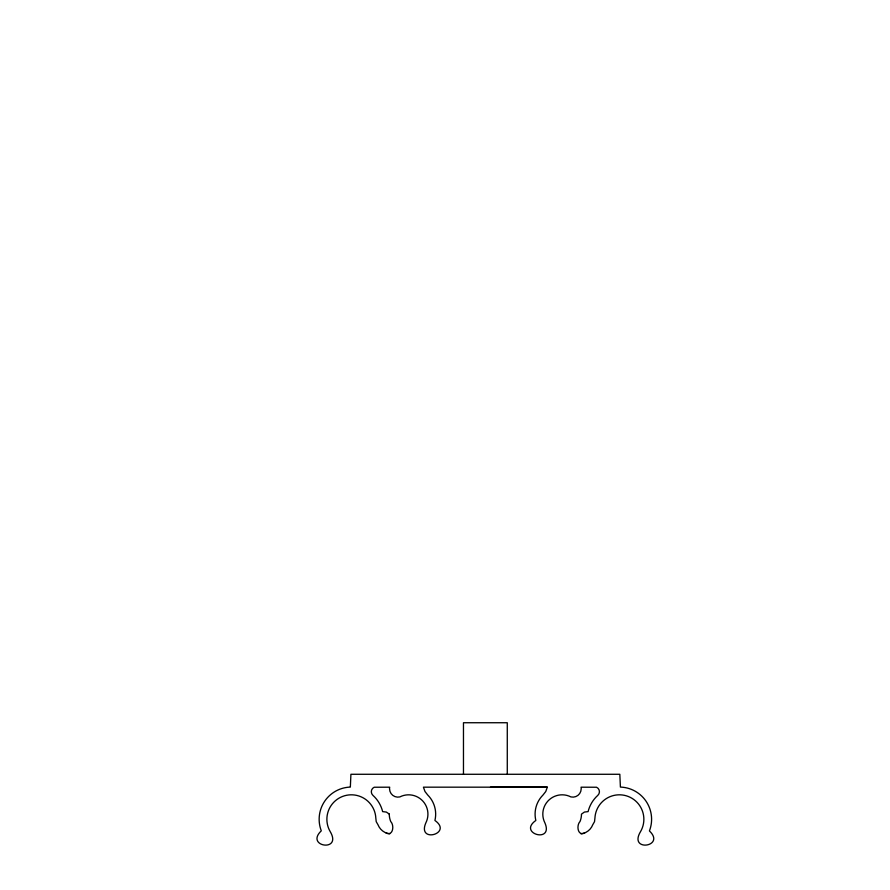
<?xml version="1.0" encoding="UTF-8"?>
<svg xmlns="http://www.w3.org/2000/svg" width="890" height="890" viewBox="0 0 890 890"><rect width="100%" height="100%" fill="white"/><g stroke="black" fill="none" stroke-linecap="round" stroke-linejoin="round"><path stroke-width="1.33" d="M389.275 814.061L389.275 814.15A19.324 19.324 0 0 0 390.743 821.548C394.582 825.442 393.013 836.611 385.96 832.884M490.468 787.16L547.328 787.172L545.759 791.533L543.011 795.015A27.056 27.056 0 0 0 535.836 820.469C517.357 833.53 553.825 843.776 544.925 822.927A19.324 19.324 0 0 1 570.924 796.928A8.388 8.388 0 0 0 581.192 788.874L581.237 788.484A30.082 30.082 0 0 0 581.048 787.194L596.556 787.238A4.906 4.906 0 0 1 597.824 795.348A32.218 32.218 0 0 0 588.746 809.333L588.101 811.613L584.396 812.069L581.47 814.15A19.324 19.324 0 0 1 580.002 821.548C576.164 825.442 577.732 836.611 584.786 832.884M547.328 787.172L423.418 787.172L424.997 791.533L427.734 795.015A27.056 27.056 0 0 1 434.921 820.469C453.388 833.53 416.921 843.776 425.82 822.927A19.324 19.324 0 0 0 399.832 796.928A8.388 8.388 0 0 1 389.553 788.874L389.509 788.484A30.082 30.082 0 0 1 389.698 787.194L374.189 787.238A4.906 4.906 0 0 0 372.921 795.348A32.218 32.218 0 0 1 381.999 809.333L382.644 811.613L386.349 812.069L389.33 814.116M507.278 774.278L507.278 722.736L463.468 722.736L463.468 774.278M581.014 833.863A14.463 14.463 0 0 0 592.762 824.73L594.52 821.681L594.932 818.01A24.486 24.486 0 0 1 626.337 795.816A24.486 24.486 0 0 1 640.589 831.527C628.006 852.42 666.198 846.768 649.411 830.948A32.218 32.218 0 0 0 621.064 787.116L620.408 787.094L619.829 774.278L350.916 774.278L350.349 787.094L349.681 787.116A32.218 32.218 0 0 0 321.29 830.837C304.625 846.735 342.628 852.486 330.157 831.527A24.486 24.486 0 0 1 344.408 795.816A24.486 24.486 0 0 1 375.814 818.01L376.225 821.681L377.983 824.73A14.463 14.463 0 0 0 389.731 833.863"/></g></svg>
